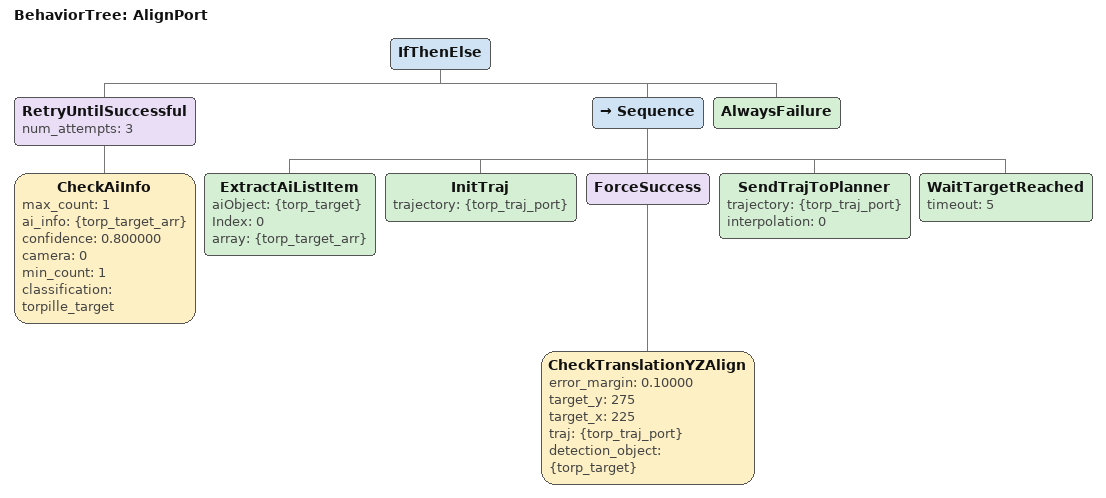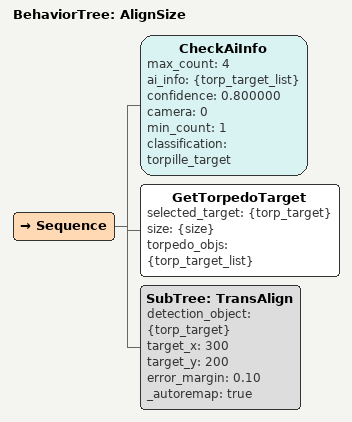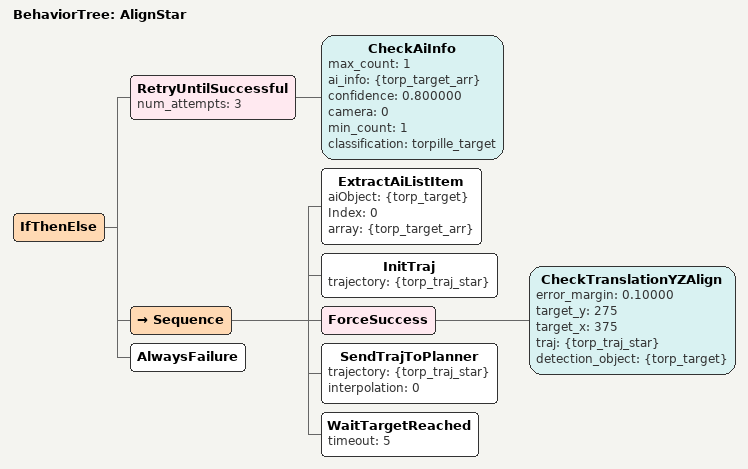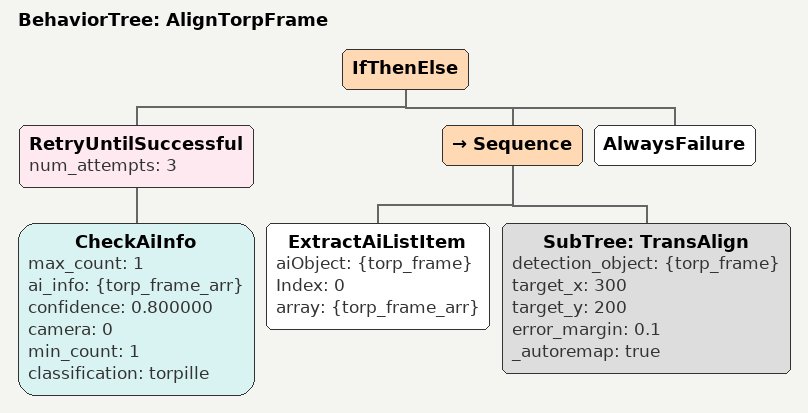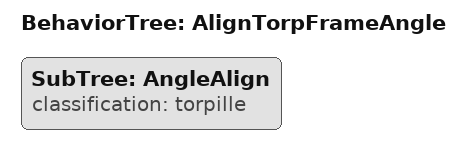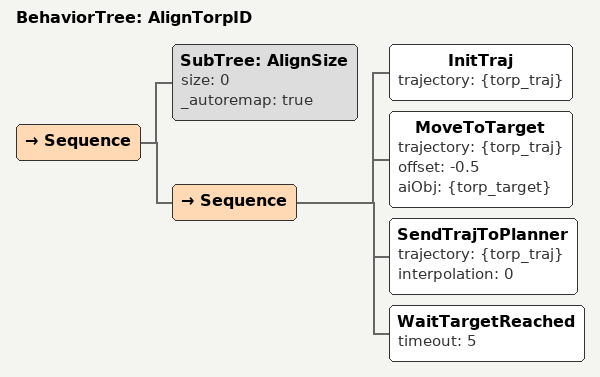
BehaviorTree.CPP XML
<?xml version="1.0" encoding="UTF-8"?>
<root BTCPP_format="4">
  <BehaviorTree ID="AlignPort">
    <IfThenElse>
      <RetryUntilSuccessful num_attempts="3">
        <CheckAiInfo max_count="1"
                     ai_info="{torp_target_arr}"
                     confidence="0.800000"
                     camera="0"
                     min_count="1"
                     classification="torpille_target"/>
      </RetryUntilSuccessful>
      <Sequence>
        <ExtractAiListItem aiObject="{torp_target}"
                           Index="0"
                           array="{torp_target_arr}"/>
        <InitTraj trajectory="{torp_traj_port}"/>
        <ForceSuccess>
          <CheckTranslationYZAlign error_margin="0.10000"
                                   target_y="275"
                                   target_x="225"
                                   traj="{torp_traj_port}"
                                   detection_object="{torp_target}"/>
        </ForceSuccess>
        <SendTrajToPlanner trajectory="{torp_traj_port}"
                           interpolation="0"/>
        <WaitTargetReached timeout="5"/>
      </Sequence>
      <AlwaysFailure/>
    </IfThenElse>
  </BehaviorTree>

  <BehaviorTree ID="AlignSize">
    <Sequence>
      <CheckAiInfo max_count="4"
                   ai_info="{torp_target_list}"
                   confidence="0.800000"
                   camera="0"
                   min_count="1"
                   classification="torpille_target"/>
      <GetTorpedoTarget selected_target="{torp_target}"
                        size="{size}"
                        torpedo_objs="{torp_target_list}"/>
      <SubTree ID="TransAlign"
               detection_object="{torp_target}"
               target_x="300"
               target_y="200"
               error_margin="0.10"
               _autoremap="true"/>
    </Sequence>
  </BehaviorTree>

  <BehaviorTree ID="AlignStar">
    <IfThenElse>
      <RetryUntilSuccessful num_attempts="3">
        <CheckAiInfo max_count="1"
                     ai_info="{torp_target_arr}"
                     confidence="0.800000"
                     camera="0"
                     min_count="1"
                     classification="torpille_target"/>
      </RetryUntilSuccessful>
      <Sequence>
        <ExtractAiListItem aiObject="{torp_target}"
                           Index="0"
                           array="{torp_target_arr}"/>
        <InitTraj trajectory="{torp_traj_star}"/>
        <ForceSuccess>
          <CheckTranslationYZAlign error_margin="0.10000"
                                   target_y="275"
                                   target_x="375"
                                   traj="{torp_traj_star}"
                                   detection_object="{torp_target}"/>
        </ForceSuccess>
        <SendTrajToPlanner trajectory="{torp_traj_star}"
                           interpolation="0"/>
        <WaitTargetReached timeout="5"/>
      </Sequence>
      <AlwaysFailure/>
    </IfThenElse>
  </BehaviorTree>

  <BehaviorTree ID="AlignTorpFrame">
    <IfThenElse>
      <RetryUntilSuccessful num_attempts="3">
        <CheckAiInfo max_count="1"
                     ai_info="{torp_frame_arr}"
                     confidence="0.800000"
                     camera="0"
                     min_count="1"
                     classification="torpille"/>
      </RetryUntilSuccessful>
      <Sequence>
        <ExtractAiListItem aiObject="{torp_frame}"
                           Index="0"
                           array="{torp_frame_arr}"/>
        <SubTree ID="TransAlign"
                 detection_object="{torp_frame}"
                 target_x="300"
                 target_y="200"
                 error_margin="0.1"
                 _autoremap="true"/>
      </Sequence>
      <AlwaysFailure/>
    </IfThenElse>
  </BehaviorTree>

  <BehaviorTree ID="AlignTorpFrameAngle">
    <SubTree ID="AngleAlign"
             classification="torpille"/>
  </BehaviorTree>

  <BehaviorTree ID="AlignTorpID">
    <Sequence>
      <SubTree ID="AlignSize"
               size="0"
               _autoremap="true"/>
      <Sequence>
        <InitTraj trajectory="{torp_traj}"/>
        <MoveToTarget trajectory="{torp_traj}"
                      offset="-0.5"
                      aiObj="{torp_target}"/>
        <SendTrajToPlanner trajectory="{torp_traj}"
                           interpolation="0"/>
        <WaitTargetReached timeout="5"/>
      </Sequence>
    </Sequence>
  </BehaviorTree>

</root>
